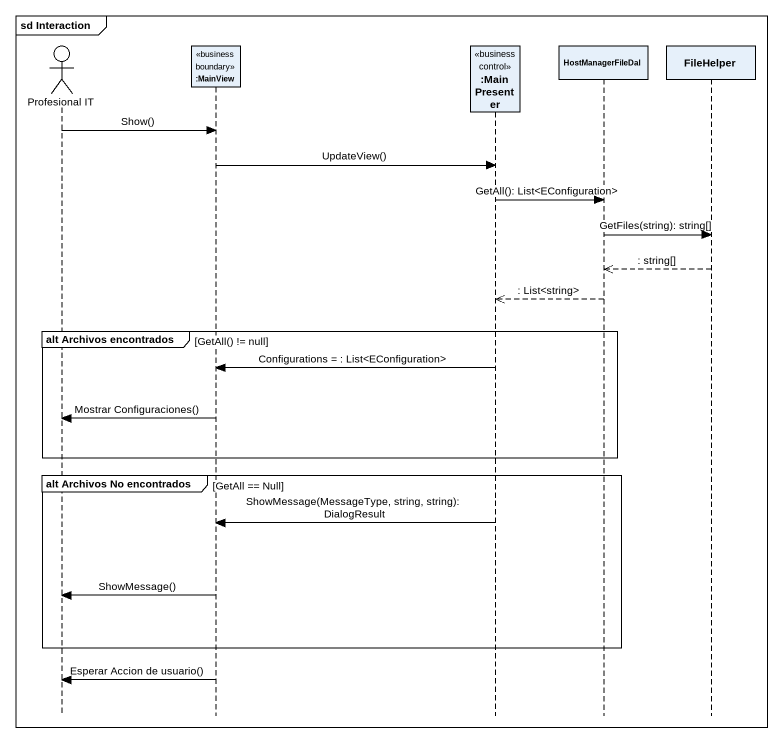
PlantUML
@startuml
mainframe sd Interaction
hide footbox
actor "Profesional IT" as Profesional_IT
participant ":MainView" as MainView <<business boundary>>
participant ":MainPresenter" as MainPresenter <<business control>>
participant HostManagerFileDal
participant FileHelper

Profesional_IT -> MainView : Show()
MainView -> MainPresenter : UpdateView()
MainPresenter -> HostManagerFileDal : GetAll(): List<EConfiguration>
HostManagerFileDal -> FileHelper : GetFiles(string): string[]
FileHelper -->> HostManagerFileDal : : string[]
HostManagerFileDal -->> MainPresenter : : List<string>
group alt Archivos encontrados [GetAll() != null]
  MainPresenter -> MainView : Configurations = : List<EConfiguration>
  MainView -> Profesional_IT : Mostrar Configuraciones()
end
group alt Archivos No encontrados [GetAll == Null]
  MainPresenter -> MainView : ShowMessage(MessageType, string, string): DialogResult
  MainView -> Profesional_IT : ShowMessage()
end
MainView -> Profesional_IT : Esperar Accion de usuario()
@enduml
